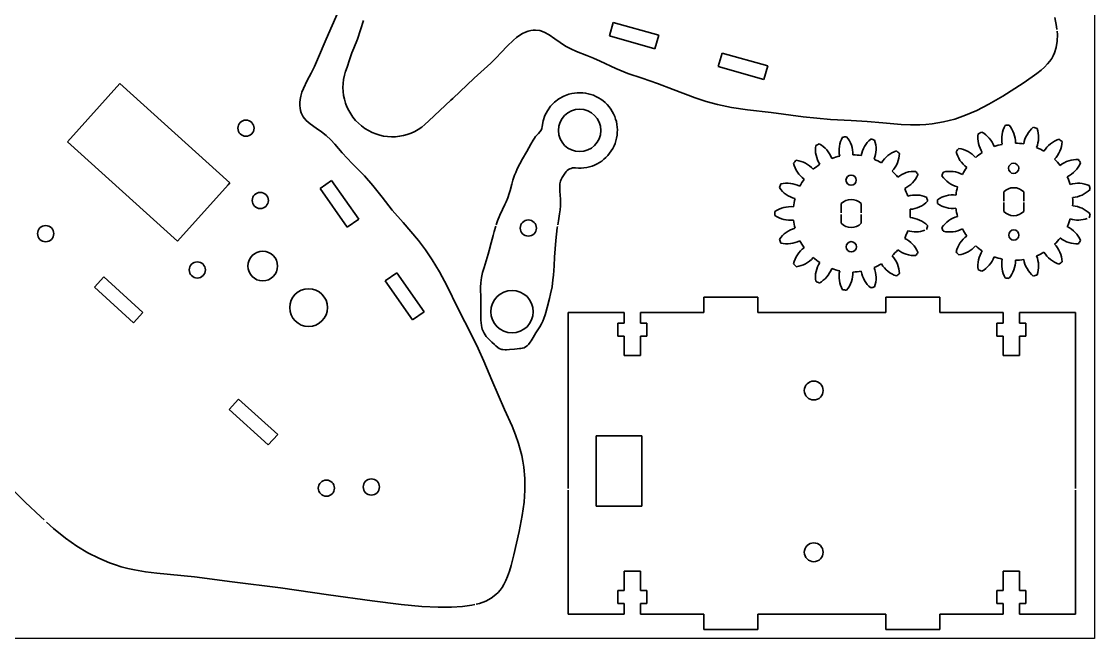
# Model space of a CAD drawing. Extents: x 30 to 398, y 238 to 462.
# Drawn here: x 198.9 to 398.1, y 238.9 to 353.3 of the extents above; entities that cross this region are included whole.
import ezdxf

# ---------------------------------------------------------------- set-up
doc = ezdxf.new("R2010")
doc.units = 0

msp = doc.modelspace()

# ---------------------------------------------------------------- linework, layer by layer
at = {"color": 7, "lineweight": 35, "ltscale": 0.137401}
for p, q in [((257.69, 355.11), (255.47, 350.08)), ((278.97, 339.06), (282.96, 342.84))]:
    msp.add_line(p, q, dxfattribs=at)
at = {"color": 7, "lineweight": 35, "ltscale": 0.091048}
msp.add_line((262.43, 353.52), (261.27, 350.07), dxfattribs=at)
at = {"color": 7, "lineweight": 35, "ltscale": 0.065}
for p, q in [((308.02, 350.65), (308.73, 353.15)), ((317.2, 350.77), (316.49, 348.27)), ((328.23, 344.96), (328.94, 347.46)), ((337.41, 345.08), (336.71, 342.57)), ((256.45, 323.85), (254.33, 322.36)), ((259.4, 315.16), (261.53, 316.66)), ((268.56, 306.69), (266.43, 305.2)), ((214.21, 305.96), (212.47, 304.04)), ((219.73, 297.46), (221.47, 299.38)), ((271.51, 298.01), (273.63, 299.5)), ((239.23, 283.29), (237.48, 281.37)), ((244.74, 274.79), (246.49, 276.71))]:
    msp.add_line(p, q, dxfattribs=at)
at = {"color": 7, "lineweight": 35, "ltscale": 0.22}
for p, q in [((308.73, 353.15), (317.2, 350.77)), ((316.49, 348.27), (308.02, 350.65)), ((328.94, 347.46), (337.41, 345.08)), ((336.71, 342.57), (328.23, 344.96)), ((261.53, 316.66), (256.45, 323.85)), ((254.33, 322.36), (259.4, 315.16)), ((273.63, 299.5), (268.56, 306.69)), ((266.43, 305.2), (271.51, 298.01))]:
    msp.add_line(p, q, dxfattribs=at)
at = {"color": 7, "lineweight": 35, "ltscale": 0.042912}
for p, q in [((391, 352.38), (390.66, 354.06)), ((282.49, 245.04), (280.79, 244.8))]:
    msp.add_line(p, q, dxfattribs=at)
at = {"color": 7, "lineweight": 35, "ltscale": 0.018894}
for p, q in [((290.78, 350.36), (291.4, 350.79)), ((250.98, 340.21), (250.78, 339.48))]:
    msp.add_line(p, q, dxfattribs=at)
at = {"color": 7, "lineweight": 35, "ltscale": 0.015185}
for p, q in [((291.4, 350.79), (291.92, 351.1)), ((250.78, 339.48), (250.66, 338.88))]:
    msp.add_line(p, q, dxfattribs=at)
at = {"color": 7, "lineweight": 35, "ltscale": 0.01504}
for p, q in [((291.92, 351.1), (292.47, 351.36)), ((250.66, 338.88), (250.6, 338.28))]:
    msp.add_line(p, q, dxfattribs=at)
at = {"color": 7, "lineweight": 35, "ltscale": 0.012863}
for p, q in [((292.47, 351.36), (292.95, 351.54)), ((250.6, 338.28), (250.59, 337.77))]:
    msp.add_line(p, q, dxfattribs=at)
at = {"color": 7, "lineweight": 35, "ltscale": 0.012598}
for p, q in [((292.95, 351.54), (293.44, 351.66)), ((250.59, 337.77), (250.64, 337.27))]:
    msp.add_line(p, q, dxfattribs=at)
at = {"color": 7, "lineweight": 35, "ltscale": 0.011182}
for p, q in [((293.44, 351.66), (293.88, 351.73)), ((250.64, 337.27), (250.72, 336.83))]:
    msp.add_line(p, q, dxfattribs=at)
at = {"color": 7, "lineweight": 35, "ltscale": 0.010991}
for p, q in [((293.88, 351.73), (294.32, 351.75)), ((250.72, 336.83), (250.85, 336.41))]:
    msp.add_line(p, q, dxfattribs=at)
at = {"color": 7, "lineweight": 35, "ltscale": 0.020691}
for p, q in [((294.32, 351.75), (295.14, 351.64)), ((250.85, 336.41), (251.22, 335.67))]:
    msp.add_line(p, q, dxfattribs=at)
at = {"color": 7, "lineweight": 35, "ltscale": 0.021463}
for p, q in [((295.14, 351.64), (295.95, 351.36)), ((251.22, 335.67), (251.76, 335))]:
    msp.add_line(p, q, dxfattribs=at)
at = {"color": 7, "lineweight": 35, "ltscale": 0.024971}
for p, q in [((295.95, 351.36), (296.83, 350.88)), ((251.76, 335), (252.5, 334.33))]:
    msp.add_line(p, q, dxfattribs=at)
at = {"color": 7, "lineweight": 35, "ltscale": 0.033773}
for p, q in [((296.83, 350.88), (297.93, 350.1)), ((252.5, 334.33), (253.6, 333.55))]:
    msp.add_line(p, q, dxfattribs=at)
at = {"color": 7, "lineweight": 35, "ltscale": 0.036245}
for p, q in [((391.06, 351.83), (391, 352.38)), ((391.15, 350.93), (391.09, 351.53)), ((283.03, 245.17), (282.49, 245.04)), ((283.9, 245.38), (283.32, 245.24))]:
    msp.add_line(p, q, dxfattribs=at)
at = {"color": 7, "lineweight": 35, "ltscale": 0.03156}
for p, q in [((391.13, 349.67), (391.15, 350.93)), ((285.09, 245.82), (283.9, 245.38))]:
    msp.add_line(p, q, dxfattribs=at)
at = {"color": 7, "lineweight": 35, "ltscale": 0.103451}
for p, q in [((255.47, 350.08), (253.88, 346.26)), ((282.96, 342.84), (286.04, 345.61))]:
    msp.add_line(p, q, dxfattribs=at)
at = {"color": 7, "lineweight": 35, "ltscale": 0.045615}
msp.add_line((261.27, 350.07), (260.62, 348.36), dxfattribs=at)
at = {"color": 7, "lineweight": 35, "ltscale": 0.039582}
for p, q in [((287.97, 347.56), (289.04, 348.73)), ((252.68, 343.78), (251.94, 342.39))]:
    msp.add_line(p, q, dxfattribs=at)
at = {"color": 7, "lineweight": 35, "ltscale": 0.040914}
for p, q in [((289.04, 348.73), (290.21, 349.88)), ((251.94, 342.39), (251.24, 340.91))]:
    msp.add_line(p, q, dxfattribs=at)
at = {"color": 7, "lineweight": 35, "ltscale": 0.018647}
for p, q in [((290.21, 349.88), (290.78, 350.36)), ((251.24, 340.91), (250.98, 340.21))]:
    msp.add_line(p, q, dxfattribs=at)
at = {"color": 7, "lineweight": 35, "ltscale": 0.029585}
for p, q in [((297.93, 350.1), (298.88, 349.41)), ((253.6, 333.55), (254.58, 332.88))]:
    msp.add_line(p, q, dxfattribs=at)
at = {"color": 7, "lineweight": 35, "ltscale": 0.029078}
for p, q in [((298.88, 349.41), (299.86, 348.77)), ((254.58, 332.88), (255.5, 332.17))]:
    msp.add_line(p, q, dxfattribs=at)
at = {"color": 7, "lineweight": 35, "ltscale": 0.028479}
for p, q in [((299.86, 348.77), (300.87, 348.24)), ((255.5, 332.17), (256.34, 331.4))]:
    msp.add_line(p, q, dxfattribs=at)
at = {"color": 7, "lineweight": 35, "ltscale": 0.027365}
for p, q in [((390.62, 347.5), (390.96, 348.54)), ((286.96, 247.03), (286.09, 246.37))]:
    msp.add_line(p, q, dxfattribs=at)
at = {"color": 7, "lineweight": 35, "ltscale": 0.028605}
for p, q in [((390.96, 348.54), (391.13, 349.67)), ((286.09, 246.37), (285.09, 245.82))]:
    msp.add_line(p, q, dxfattribs=at)
at = {"color": 7, "lineweight": 35, "ltscale": 0.034037}
msp.add_line((259.82, 346.22), (260.26, 347.51), dxfattribs=at)
at = {"color": 7, "lineweight": 35, "ltscale": 0.023148}
msp.add_line((260.62, 348.36), (260.26, 347.51), dxfattribs=at)
at = {"color": 7, "lineweight": 35, "ltscale": 0.03472}
for p, q in [((286.04, 345.61), (287.03, 346.57)), ((253.88, 346.26), (253.3, 345))]:
    msp.add_line(p, q, dxfattribs=at)
at = {"color": 7, "lineweight": 35, "ltscale": 0.034105}
for p, q in [((287.03, 346.57), (287.97, 347.56)), ((253.3, 345), (252.68, 343.78))]:
    msp.add_line(p, q, dxfattribs=at)
at = {"color": 7, "lineweight": 35, "ltscale": 0.028122}
for p, q in [((300.87, 348.24), (301.9, 347.79)), ((256.34, 331.4), (257.11, 330.58))]:
    msp.add_line(p, q, dxfattribs=at)
at = {"color": 7, "lineweight": 35, "ltscale": 0.052291}
for p, q in [((301.9, 347.79), (303.85, 347.05)), ((257.11, 330.58), (258.46, 328.98))]:
    msp.add_line(p, q, dxfattribs=at)
at = {"color": 7, "lineweight": 35, "ltscale": 0.033838}
for p, q in [((303.85, 347.05), (305.11, 346.54)), ((258.46, 328.98), (259.36, 327.97))]:
    msp.add_line(p, q, dxfattribs=at)
at = {"color": 7, "lineweight": 35, "ltscale": 0.034021}
for p, q in [((305.11, 346.54), (306.34, 345.97)), ((259.36, 327.97), (260.31, 327))]:
    msp.add_line(p, q, dxfattribs=at)
at = {"color": 7, "lineweight": 35, "ltscale": 0.015902}
for p, q in [((389.74, 345.97), (390.1, 346.49)), ((288.11, 248.37), (287.74, 247.85))]:
    msp.add_line(p, q, dxfattribs=at)
at = {"color": 7, "lineweight": 35, "ltscale": 0.014152}
for p, q in [((390.1, 346.49), (390.39, 346.99)), ((287.74, 247.85), (287.37, 247.42))]:
    msp.add_line(p, q, dxfattribs=at)
at = {"color": 7, "lineweight": 35, "ltscale": 0.014106}
for p, q in [((390.39, 346.99), (390.62, 347.5)), ((287.37, 247.42), (286.96, 247.03))]:
    msp.add_line(p, q, dxfattribs=at)
at = {"color": 7, "lineweight": 35, "ltscale": 0.019975}
msp.add_line((259.09, 344.09), (259.35, 344.84), dxfattribs=at)
at = {"color": 7, "lineweight": 35, "ltscale": 0.036499}
msp.add_line((259.35, 344.84), (259.82, 346.22), dxfattribs=at)
at = {"color": 7, "lineweight": 35, "ltscale": 0.080108}
for p, q in [((306.34, 345.97), (309.24, 344.59)), ((260.31, 327), (262.57, 324.73))]:
    msp.add_line(p, q, dxfattribs=at)
at = {"color": 7, "lineweight": 35, "ltscale": 0.059535}
for p, q in [((309.24, 344.59), (311.45, 343.71)), ((262.57, 324.73), (264.14, 322.93))]:
    msp.add_line(p, q, dxfattribs=at)
at = {"color": 7, "lineweight": 35, "ltscale": 0.020767}
for p, q in [((388.16, 344.32), (388.77, 344.88)), ((289.14, 250.41), (288.82, 249.65))]:
    msp.add_line(p, q, dxfattribs=at)
at = {"color": 7, "lineweight": 35, "ltscale": 0.020501}
for p, q in [((388.77, 344.88), (389.34, 345.47)), ((288.82, 249.65), (288.45, 248.92))]:
    msp.add_line(p, q, dxfattribs=at)
at = {"color": 7, "lineweight": 35, "ltscale": 0.016082}
for p, q in [((389.34, 345.47), (389.74, 345.97)), ((288.45, 248.92), (288.11, 248.37))]:
    msp.add_line(p, q, dxfattribs=at)
at = {"color": 7, "lineweight": 35, "ltscale": 0.069398}
for p, q in [((311.45, 343.71), (314.08, 342.84)), ((264.14, 322.93), (265.84, 320.74))]:
    msp.add_line(p, q, dxfattribs=at)
at = {"color": 7, "lineweight": 35, "ltscale": 0.076638}
for p, q in [((314.08, 342.84), (316.98, 341.84)), ((265.84, 320.74), (267.75, 318.35))]:
    msp.add_line(p, q, dxfattribs=at)
at = {"color": 7, "lineweight": 35, "ltscale": 0.051594}
for p, q in [((384.79, 341.89), (386.5, 343.04)), ((290.31, 254.4), (289.79, 252.4))]:
    msp.add_line(p, q, dxfattribs=at)
at = {"color": 7, "lineweight": 35, "ltscale": 0.026137}
for p, q in [((386.5, 343.04), (387.35, 343.66)), ((289.79, 252.4), (289.49, 251.4))]:
    msp.add_line(p, q, dxfattribs=at)
at = {"color": 7, "lineweight": 35, "ltscale": 0.026128}
for p, q in [((387.35, 343.66), (388.16, 344.32)), ((289.49, 251.4), (289.14, 250.41))]:
    msp.add_line(p, q, dxfattribs=at)
at = {"color": 7, "lineweight": 35, "ltscale": 0.364072}
msp.add_line((207.45, 331.03), (217.21, 341.84), dxfattribs=at)
at = {"color": 7, "lineweight": 35}
for p, q in [((217.21, 341.84), (237.62, 323.42)), ((227.86, 312.61), (207.45, 331.03)), ((300.38, 299.38), (300.38, 266.69)), ((359.33, 299.38), (335.57, 299.38)), ((394.53, 266.69), (394.53, 299.38)), ((300.38, 266.39), (300.38, 243.38)), ((394.53, 243.38), (394.53, 266.39)), ((359.33, 243.38), (335.57, 243.38))]:
    msp.add_line(p, q, dxfattribs=at)
at = {"color": 7, "lineweight": 35, "ltscale": 0.076672}
for p, q in [((316.98, 341.84), (319.84, 340.73)), ((267.75, 318.35), (269.75, 316.02))]:
    msp.add_line(p, q, dxfattribs=at)
at = {"color": 7, "lineweight": 35, "ltscale": 0.109468}
for p, q in [((319.84, 340.73), (323.93, 339.16)), ((269.75, 316.02), (272.59, 312.69))]:
    msp.add_line(p, q, dxfattribs=at)
at = {"color": 7, "lineweight": 35, "ltscale": 0.111783}
for p, q in [((381.01, 339.5), (384.79, 341.89)), ((291.3, 258.76), (290.31, 254.4))]:
    msp.add_line(p, q, dxfattribs=at)
at = {"color": 7, "lineweight": 35, "ltscale": 0.140463}
msp.add_line((274.51, 334.9), (278.62, 338.74), dxfattribs=at)
at = {"color": 7, "lineweight": 35, "ltscale": 0.011972}
msp.add_line((278.62, 338.74), (278.97, 339.06), dxfattribs=at)
at = {"color": 7, "lineweight": 35, "ltscale": 0.054675}
for p, q in [((323.93, 339.16), (326.01, 338.48)), ((272.59, 312.69), (273.93, 310.96))]:
    msp.add_line(p, q, dxfattribs=at)
at = {"color": 7, "lineweight": 35, "ltscale": 0.074821}
for p, q in [((378.43, 337.99), (381.01, 339.5)), ((291.86, 261.7), (291.3, 258.76))]:
    msp.add_line(p, q, dxfattribs=at)
at = {"color": 7, "lineweight": 35, "ltscale": 0.054699}
for p, q in [((326.01, 338.48), (328.12, 337.92)), ((273.93, 310.96), (275.16, 309.15))]:
    msp.add_line(p, q, dxfattribs=at)
at = {"color": 7, "lineweight": 35, "ltscale": 0.065713}
for p, q in [((328.12, 337.92), (330.7, 337.4)), ((275.16, 309.15), (276.51, 306.89))]:
    msp.add_line(p, q, dxfattribs=at)
at = {"color": 7, "lineweight": 35, "ltscale": 0.074628}
for p, q in [((330.7, 337.4), (333.65, 336.97)), ((276.51, 306.89), (277.9, 304.25))]:
    msp.add_line(p, q, dxfattribs=at)
at = {"color": 7, "lineweight": 35, "ltscale": 0.109846}
for p, q in [((333.65, 336.97), (338.02, 336.46)), ((277.9, 304.25), (279.83, 300.3))]:
    msp.add_line(p, q, dxfattribs=at)
at = {"color": 7, "lineweight": 35, "ltscale": 0.056515}
for p, q in [((374.13, 335.95), (376.21, 336.85)), ((292.36, 266.43), (292.2, 264.17))]:
    msp.add_line(p, q, dxfattribs=at)
at = {"color": 7, "lineweight": 35, "ltscale": 0.062434}
for p, q in [((376.21, 336.85), (378.43, 337.99)), ((292.2, 264.17), (291.86, 261.7))]:
    msp.add_line(p, q, dxfattribs=at)
at = {"color": 7, "lineweight": 35, "ltscale": 0.024405}
msp.add_line((274.51, 334.9), (273.81, 334.23), dxfattribs=at)
at = {"color": 7, "lineweight": 35, "ltscale": 0.150166}
for p, q in [((338.02, 336.46), (343.97, 335.68)), ((279.83, 300.3), (282.55, 294.95))]:
    msp.add_line(p, q, dxfattribs=at)
at = {"color": 7, "lineweight": 35, "ltscale": 0.063837}
for p, q in [((343.97, 335.68), (346.51, 335.38)), ((282.55, 294.95), (283.68, 292.66))]:
    msp.add_line(p, q, dxfattribs=at)
at = {"color": 7, "lineweight": 35, "ltscale": 0.063835}
for p, q in [((346.51, 335.38), (349.05, 335.16)), ((283.68, 292.66), (284.73, 290.33))]:
    msp.add_line(p, q, dxfattribs=at)
at = {"color": 7, "lineweight": 35, "ltscale": 0.096272}
for p, q in [((349.05, 335.16), (352.9, 334.96)), ((284.73, 290.33), (286.21, 286.78))]:
    msp.add_line(p, q, dxfattribs=at)
at = {"color": 7, "lineweight": 35, "ltscale": 0.073693}
for p, q in [((352.9, 334.96), (355.84, 334.77)), ((286.21, 286.78), (287.36, 284.06))]:
    msp.add_line(p, q, dxfattribs=at)
at = {"color": 7, "lineweight": 35, "ltscale": 0.073701}
for p, q in [((355.84, 334.77), (358.78, 334.51)), ((287.36, 284.06), (288.59, 281.38))]:
    msp.add_line(p, q, dxfattribs=at)
at = {"color": 7, "lineweight": 35, "ltscale": 0.027011}
for p, q in [((367.91, 334.37), (368.98, 334.52)), ((291.77, 272.82), (291.98, 271.76))]:
    msp.add_line(p, q, dxfattribs=at)
at = {"color": 7, "lineweight": 35, "ltscale": 0.02705}
for p, q in [((368.98, 334.52), (370.05, 334.72)), ((291.98, 271.76), (292.15, 270.69))]:
    msp.add_line(p, q, dxfattribs=at)
at = {"color": 7, "lineweight": 35, "ltscale": 0.052979}
for p, q in [((370.05, 334.72), (372.1, 335.24)), ((292.15, 270.69), (292.34, 268.58))]:
    msp.add_line(p, q, dxfattribs=at)
at = {"color": 7, "lineweight": 35, "ltscale": 0.053768}
for p, q in [((372.1, 335.24), (374.13, 335.95)), ((292.34, 268.58), (292.36, 266.43))]:
    msp.add_line(p, q, dxfattribs=at)
at = {"color": 7, "lineweight": 35, "ltscale": 0.085399}
for p, q in [((358.78, 334.51), (362.18, 334.24)), ((288.59, 281.38), (289.98, 278.27))]:
    msp.add_line(p, q, dxfattribs=at)
at = {"color": 7, "lineweight": 35, "ltscale": 0.042798}
for p, q in [((362.18, 334.24), (363.89, 334.17)), ((289.98, 278.27), (290.62, 276.67))]:
    msp.add_line(p, q, dxfattribs=at)
at = {"color": 7, "lineweight": 35, "ltscale": 0.042853}
for p, q in [((363.89, 334.17), (365.61, 334.19)), ((290.62, 276.67), (291.17, 275.05))]:
    msp.add_line(p, q, dxfattribs=at)
at = {"color": 7, "lineweight": 35, "ltscale": 0.028938}
for p, q in [((365.61, 334.19), (366.76, 334.25)), ((291.17, 275.05), (291.5, 273.94))]:
    msp.add_line(p, q, dxfattribs=at)
at = {"color": 7, "lineweight": 35, "ltscale": 0.028971}
for p, q in [((366.76, 334.25), (367.91, 334.37)), ((291.5, 273.94), (291.77, 272.82))]:
    msp.add_line(p, q, dxfattribs=at)
at = {"color": 7, "lineweight": 35, "ltscale": 0.351383}
msp.add_line((237.28, 323.05), (227.86, 312.61), dxfattribs=at)
at = {"color": 7, "lineweight": 35, "ltscale": 0.012688}
msp.add_line((237.62, 323.42), (237.28, 323.05), dxfattribs=at)
at = {"color": 7, "lineweight": 35, "ltscale": 0.091344}
for p, q in [((381.21, 321.74), (381.21, 320.03)), ((384.91, 320.03), (384.91, 321.74)), ((351.05, 319.55), (351.05, 317.85)), ((354.75, 317.85), (354.75, 319.55)), ((381.21, 319.73), (381.21, 318.09)), ((384.91, 318.09), (384.91, 319.73)), ((351.05, 317.55), (351.05, 315.9)), ((354.75, 315.9), (354.75, 317.55))]:
    msp.add_line(p, q, dxfattribs=at)
at = {"color": 7, "lineweight": 35, "ltscale": 0.245}
for p, q in [((221.47, 299.38), (214.21, 305.96)), ((212.47, 304.04), (219.73, 297.46)), ((246.49, 276.71), (239.23, 283.29)), ((237.48, 281.37), (244.74, 274.79))]:
    msp.add_line(p, q, dxfattribs=at)
at = {"color": 7, "lineweight": 35, "ltscale": 0.07}
for p, q in [((325.57, 302.18), (325.57, 299.38)), ((335.57, 299.38), (335.57, 302.18)), ((359.33, 299.38), (359.33, 302.18)), ((369.33, 302.18), (369.33, 299.38)), ((325.57, 240.58), (325.57, 243.38)), ((335.57, 243.38), (335.57, 240.58)), ((359.33, 243.38), (359.33, 240.58)), ((369.33, 240.58), (369.33, 243.38))]:
    msp.add_line(p, q, dxfattribs=at)
at = {"color": 7, "lineweight": 35, "ltscale": 0.25}
for p, q in [((335.57, 302.18), (325.57, 302.18)), ((359.33, 302.18), (369.33, 302.18)), ((335.57, 240.58), (325.57, 240.58)), ((359.33, 240.58), (369.33, 240.58))]:
    msp.add_line(p, q, dxfattribs=at)
at = {"color": 7, "lineweight": 35, "ltscale": 0.260671}
for p, q in [((310.8, 299.38), (300.38, 299.38)), ((300.38, 243.38), (310.8, 243.38))]:
    msp.add_line(p, q, dxfattribs=at)
at = {"color": 7, "lineweight": 35, "ltscale": 0.05}
for p, q in [((310.8, 297.38), (310.8, 299.38)), ((313.8, 299.38), (313.8, 297.38)), ((381.1, 299.38), (381.1, 297.38)), ((384.1, 297.38), (384.1, 299.38)), ((310.8, 245.38), (310.8, 243.38)), ((313.8, 243.38), (313.8, 245.38)), ((381.1, 243.38), (381.1, 245.38)), ((384.1, 245.38), (384.1, 243.38))]:
    msp.add_line(p, q, dxfattribs=at)
at = {"color": 7, "lineweight": 35, "ltscale": 0.294211}
for p, q in [((325.57, 299.38), (313.8, 299.38)), ((381.1, 299.38), (369.33, 299.38)), ((313.8, 243.38), (325.57, 243.38)), ((369.33, 243.38), (381.1, 243.38))]:
    msp.add_line(p, q, dxfattribs=at)
at = {"color": 7, "lineweight": 35, "ltscale": 0.260672}
for p, q in [((394.53, 299.38), (384.1, 299.38)), ((384.1, 243.38), (394.53, 243.38))]:
    msp.add_line(p, q, dxfattribs=at)
at = {"color": 7, "lineweight": 35, "ltscale": 0.03}
for p, q in [((309.6, 297.38), (310.8, 297.38)), ((381.1, 297.38), (379.9, 297.38)), ((385.3, 297.38), (384.1, 297.38)), ((310.8, 294.98), (309.6, 294.98)), ((379.9, 294.98), (381.1, 294.98)), ((384.1, 294.98), (385.3, 294.98)), ((310.8, 247.78), (309.6, 247.78)), ((379.9, 247.78), (381.1, 247.78)), ((384.1, 247.78), (385.3, 247.78)), ((309.6, 245.38), (310.8, 245.38)), ((381.1, 245.38), (379.9, 245.38)), ((385.3, 245.38), (384.1, 245.38))]:
    msp.add_line(p, q, dxfattribs=at)
at = {"color": 7, "lineweight": 35, "ltscale": 0.06}
for p, q in [((309.6, 294.98), (309.6, 297.38)), ((315, 297.38), (315, 294.98)), ((379.9, 297.38), (379.9, 294.98)), ((385.3, 294.98), (385.3, 297.38)), ((309.6, 247.78), (309.6, 245.38)), ((315, 245.38), (315, 247.78)), ((379.9, 245.38), (379.9, 247.78)), ((385.3, 247.78), (385.3, 245.38))]:
    msp.add_line(p, q, dxfattribs=at)
at = {"color": 7, "lineweight": 35, "ltscale": 0.029999}
for p, q in [((313.8, 297.38), (315, 297.38)), ((315, 294.98), (313.8, 294.98)), ((315, 247.78), (313.8, 247.78)), ((313.8, 245.38), (315, 245.38))]:
    msp.add_line(p, q, dxfattribs=at)
at = {"color": 7, "lineweight": 35, "ltscale": 0.09}
for p, q in [((310.8, 291.38), (310.8, 294.98)), ((313.8, 294.98), (313.8, 291.38)), ((381.1, 294.98), (381.1, 291.38)), ((384.1, 291.38), (384.1, 294.98)), ((310.8, 251.38), (310.8, 247.78)), ((313.8, 247.78), (313.8, 251.38)), ((381.1, 247.78), (381.1, 251.38)), ((384.1, 251.38), (384.1, 247.78))]:
    msp.add_line(p, q, dxfattribs=at)
at = {"color": 7, "lineweight": 35, "ltscale": 0.075001}
for p, q in [((313.8, 291.38), (310.8, 291.38)), ((313.8, 251.38), (310.8, 251.38))]:
    msp.add_line(p, q, dxfattribs=at)
at = {"color": 7, "lineweight": 35, "ltscale": 0.075}
for p, q in [((381.1, 291.38), (384.1, 291.38)), ((381.1, 251.38), (384.1, 251.38))]:
    msp.add_line(p, q, dxfattribs=at)
at = {"color": 7, "lineweight": 35, "ltscale": 0.325}
for p, q in [((305.55, 263.46), (305.55, 276.46)), ((314.05, 276.46), (314.05, 263.46))]:
    msp.add_line(p, q, dxfattribs=at)
at = {"color": 7, "lineweight": 35, "ltscale": 0.212499}
for p, q in [((305.55, 276.46), (314.05, 276.46)), ((314.05, 263.46), (305.55, 263.46))]:
    msp.add_line(p, q, dxfattribs=at)
at = {"color": 7, "lineweight": 35, "ltscale": 0.153781}
msp.add_line((199.63, 264.19), (195.29, 268.54), dxfattribs=at)
at = {"color": 7, "lineweight": 35, "ltscale": 0.099512}
msp.add_line((202.5, 261.43), (199.63, 264.19), dxfattribs=at)
at = {"color": 7, "lineweight": 35, "ltscale": 0.080516}
for p, q in [((203.13, 260.87), (202.5, 261.43)), ((204.9, 259.28), (203.59, 260.45))]:
    msp.add_line(p, q, dxfattribs=at)
at = {"color": 7, "lineweight": 35, "ltscale": 0.070504}
msp.add_line((207.1, 257.52), (204.9, 259.28), dxfattribs=at)
at = {"color": 7, "lineweight": 35, "ltscale": 0.064162}
msp.add_line((209.2, 256.04), (207.1, 257.52), dxfattribs=at)
at = {"color": 7, "lineweight": 35, "ltscale": 0.05968}
msp.add_line((211.24, 254.8), (209.2, 256.04), dxfattribs=at)
at = {"color": 7, "lineweight": 35, "ltscale": 0.056721}
msp.add_line((213.26, 253.76), (211.24, 254.8), dxfattribs=at)
at = {"color": 7, "lineweight": 35, "ltscale": 0.055458}
msp.add_line((215.3, 252.91), (213.26, 253.76), dxfattribs=at)
at = {"color": 7, "lineweight": 35, "ltscale": 0.028355}
msp.add_line((216.38, 252.53), (215.3, 252.91), dxfattribs=at)
at = {"color": 7, "lineweight": 35, "ltscale": 0.028325}
msp.add_line((217.46, 252.21), (216.38, 252.53), dxfattribs=at)
at = {"color": 7, "lineweight": 35, "ltscale": 0.031642}
msp.add_line((218.69, 251.89), (217.46, 252.21), dxfattribs=at)
at = {"color": 7, "lineweight": 35, "ltscale": 0.031647}
msp.add_line((219.92, 251.63), (218.69, 251.89), dxfattribs=at)
at = {"color": 7, "lineweight": 35, "ltscale": 0.052129}
msp.add_line((221.98, 251.28), (219.92, 251.63), dxfattribs=at)
at = {"color": 7, "lineweight": 35, "ltscale": 0.052201}
msp.add_line((224.05, 251.02), (221.98, 251.28), dxfattribs=at)
at = {"color": 7, "lineweight": 35, "ltscale": 0.175771}
msp.add_line((231.05, 250.3), (224.05, 251.02), dxfattribs=at)
at = {"color": 7, "lineweight": 35, "ltscale": 0.175563}
msp.add_line((238.01, 249.41), (231.05, 250.3), dxfattribs=at)
at = {"color": 7, "lineweight": 35, "ltscale": 0.226382}
msp.add_line((246.99, 248.26), (238.01, 249.41), dxfattribs=at)
at = {"color": 7, "lineweight": 35, "ltscale": 0.225322}
msp.add_line((255.92, 247.01), (246.99, 248.26), dxfattribs=at)
at = {"color": 7, "lineweight": 35, "ltscale": 0.204065}
msp.add_line((264, 245.87), (255.92, 247.01), dxfattribs=at)
at = {"color": 7, "lineweight": 35, "ltscale": 0.136473}
msp.add_line((269.42, 245.2), (264, 245.87), dxfattribs=at)
at = {"color": 7, "lineweight": 35, "ltscale": 0.096187}
msp.add_line((273.25, 244.84), (269.42, 245.2), dxfattribs=at)
at = {"color": 7, "lineweight": 35, "ltscale": 0.075459}
msp.add_line((276.26, 244.68), (273.25, 244.84), dxfattribs=at)
at = {"color": 7, "lineweight": 35, "ltscale": 0.061854}
msp.add_line((278.74, 244.68), (276.26, 244.68), dxfattribs=at)
at = {"color": 7, "lineweight": 35, "ltscale": 0.051486}
msp.add_line((280.79, 244.8), (278.74, 244.68), dxfattribs=at)
msp.add_lwpolyline([(139.61, 461.57), (398.05, 461.57), (398.05, 238.88), (139.61, 238.88)], close=True)
at = {"color": 7, "lineweight": 35}
for points in [[(287.02, 315.63), (287.29, 316.39), (287.7, 317.38), (288.2, 318.46), (288.65, 319.4), (288.87, 319.88), (289.17, 320.61), (289.45, 321.44), (289.61, 322), (289.92, 323.13), (290.13, 323.88), (290.44, 324.81), (290.64, 325.33), (290.87, 325.84), (291.19, 326.52), (291.42, 326.96), (291.9, 327.83), (292.68, 329.2), (293.47, 330.57), (293.91, 331.34), (294.14, 331.71), (294.33, 331.98), (294.54, 332.23), (294.89, 332.58)], [(299.85, 325.28), (299.63, 324.94), (299.39, 324.59), (299.28, 324.42), (299.14, 324.16), (299.04, 323.93), (298.96, 323.7), (298.86, 323.21), (298.82, 322.71), (298.82, 322.2), (298.83, 321.85), (298.89, 321.14), (298.94, 320.35), (298.95, 319.74), (298.93, 319.15), (298.87, 318.41), (298.77, 317.68), (298.57, 316.37), (298.45, 315.63)], [(298.4, 315.33), (298.35, 315.07), (298.2, 313.91), (298.08, 312.74), (297.96, 311.16), (297.86, 309.59), (297.77, 308.01), (297.64, 306.26), (297.55, 305.39), (297.38, 304.1), (297.13, 302.83), (296.94, 301.98), (296.5, 300.29), (296.23, 299.37), (296.09, 298.91), (295.85, 298.23), (295.65, 297.74), (295.42, 297.26), (295.11, 296.7), (294.88, 296.33), (294.4, 295.59), (293.86, 294.73), (293.5, 294.12), (293.32, 293.83), (293.02, 293.43), (292.77, 293.17), (292.49, 292.97), (292.2, 292.83), (291.87, 292.73), (291.62, 292.69), (291.37, 292.65), (290.91, 292.61), (290.44, 292.58), (289.51, 292.48), (288.95, 292.44), (288.69, 292.44), (288.28, 292.48), (288.08, 292.52), (287.89, 292.58), (287.59, 292.71), (287.31, 292.89), (286.94, 293.18), (286.7, 293.4), (286.23, 293.85), (285.74, 294.32), (285.51, 294.55), (285.18, 294.92), (284.96, 295.2), (284.77, 295.51), (284.59, 295.88), (284.45, 296.27), (284.36, 296.59), (284.29, 296.92), (284.22, 297.43), (284.18, 297.95), (284.15, 298.67), (284.15, 299.15), (284.17, 300.1), (284.15, 302.41), (284.13, 303.51), (284.13, 304.06), (284.18, 304.88), (284.23, 305.36), (284.31, 305.84), (284.51, 306.78), (284.77, 307.71), (285.16, 308.94), (285.55, 310.16), (285.74, 310.85), (286.09, 312.25), (286.44, 313.66), (286.62, 314.36), (286.93, 315.38)]]:
    msp.add_lwpolyline(points, dxfattribs=at)
for centre, radius in [((302.51, 333.13), 3.94), ((240.59, 333.54), 1.5), ((383.04, 326.1), 0.95), ((352.88, 323.91), 0.95), ((243.25, 320.14), 1.5), ((203.43, 313.98), 1.5), ((292.99, 315.02), 1.5), ((383.08, 313.73), 0.95), ((243.7, 307.98), 2.75), ((352.92, 311.55), 0.95), ((231.56, 307.25), 1.5), ((252.22, 300.26), 3.5), ((289.96, 299.51), 3.94), ((345.95, 284.88), 1.75), ((255.52, 266.77), 1.5), ((263.86, 266.99), 1.5), ((345.95, 254.88), 1.75)]:
    msp.add_circle(centre, radius, dxfattribs=at)
for centre, radius, start, end in [((267.75, 341.11), 9.16, 161.0063, 311.3488), ((302.51, 333.13), 7, 263.7316, 174.0202), ((293.56, 334.07), 2, 311.8286, 354.0202), ((383.15, 319.91), 14.25, 115.0004, 117.9408), ((374.65, 328.37), 5.1, 20.305, 61.045), ((385.92, 331.57), 5.1, 150.7197, 191.4597), ((383.15, 319.91), 14.25, 93.8239, 96.7643), ((378.28, 330.86), 5.1, 359.1286, 39.8685), ((389.94, 329.78), 5.1, 129.5432, 170.2832), ((383.15, 319.91), 14.25, 72.6474, 75.5879), ((382.56, 331.88), 5.1, 337.9521, 18.6921), ((352.99, 317.73), 14.25, 115.0004, 117.9408), ((344.5, 326.18), 5.1, 20.305, 61.045), ((355.76, 329.38), 5.1, 150.7197, 191.4597), ((352.99, 317.73), 14.25, 93.8239, 96.7643), ((348.13, 328.68), 5.1, 359.1286, 39.8685), ((359.78, 327.6), 5.1, 129.5432, 170.2832), ((352.99, 317.73), 14.25, 72.6474, 75.5879), ((352.41, 329.69), 5.1, 337.9521, 18.6921), ((381.52, 331.78), 5.1, 171.8962, 212.6361), ((383.15, 319.91), 10.87, 101.8252, 109.9395), ((383.15, 319.91), 10.87, 80.6487, 88.763), ((393.05, 326.66), 5.1, 108.3668, 149.1067), ((386.93, 331.28), 5.1, 316.7756, 357.5156), ((383.15, 319.91), 14.25, 51.471, 54.4114), ((351.36, 329.6), 5.1, 171.8962, 212.6361), ((352.99, 317.73), 10.87, 80.6487, 88.763), ((362.89, 324.48), 5.1, 108.3668, 149.1067), ((356.77, 329.1), 5.1, 316.7756, 357.5156), ((352.99, 317.73), 14.25, 51.471, 54.4114), ((383.15, 319.91), 14.25, 136.1768, 139.1173), ((377.34, 330.39), 5.1, 193.0726, 233.8126), ((372.17, 324.73), 5.1, 41.4815, 82.2215), ((383.15, 319.91), 10.87, 123.0017, 131.116), ((383.15, 319.91), 10.87, 59.4722, 67.5866), ((352.99, 317.73), 14.25, 136.1768, 139.1173), ((347.18, 328.21), 5.1, 193.0726, 233.8126), ((342.02, 322.54), 5.1, 41.4815, 82.2215), ((352.99, 317.73), 10.87, 123.0017, 131.116), ((352.99, 317.73), 10.87, 101.8252, 109.9395), ((352.99, 317.73), 10.87, 59.4722, 67.5866), ((383.15, 319.91), 10.87, 38.2958, 46.4101), ((394.81, 322.63), 5.1, 87.1903, 127.9303), ((390.78, 329.15), 5.1, 295.5992, 336.3391), ((383.15, 319.91), 14.25, 30.2945, 33.2349), ((301.53, 324.19), 2, 83.7316, 146.8868), ((352.99, 317.73), 10.87, 38.2958, 46.4101), ((364.66, 320.44), 5.1, 87.1903, 127.9303), ((360.62, 326.96), 5.1, 295.5992, 336.3391), ((352.99, 317.73), 14.25, 30.2945, 33.2349), ((383.15, 319.91), 14.25, 157.3533, 160.2937), ((373.95, 327.59), 5.1, 214.2491, 254.9891), ((371.18, 320.44), 5.1, 62.658, 103.398), ((383.15, 319.91), 10.87, 144.1781, 152.2925), ((352.99, 317.73), 14.25, 157.3533, 160.2937), ((341.02, 318.25), 5.1, 62.658, 103.398), ((352.99, 317.73), 10.87, 144.1781, 152.2925), ((383.15, 319.91), 10.87, 165.3546, 173.4689), ((383.15, 319.91), 10.87, 17.1193, 25.2336), ((395.01, 318.23), 5.1, 66.0138, 106.7538), ((383.15, 319.91), 14.25, 9.118, 12.0585), ((343.79, 325.4), 5.1, 214.2491, 254.9891), ((352.99, 317.73), 10.87, 17.1193, 25.2336), ((364.85, 316.05), 5.1, 66.0138, 106.7538), ((352.99, 317.73), 14.25, 9.118, 12.0585), ((371.79, 316.08), 5.1, 83.8344, 124.5744), ((383.06, 319.91), 2.6, 44.6398, 135.3602), ((393.6, 325.77), 5.1, 274.4227, 315.1627), ((383.15, 319.91), 10.87, 355.9428, 4.0572), ((341.64, 313.89), 5.1, 83.8344, 124.5744), ((352.99, 317.73), 10.87, 165.3546, 173.4689), ((352.9, 317.73), 2.6, 44.6398, 135.3602), ((363.44, 323.58), 5.1, 274.4227, 315.1627), ((383.15, 319.91), 14.25, 178.5298, 181.4702), ((371.79, 323.75), 5.1, 235.4256, 276.1656), ((383.15, 319.91), 10.87, 186.5311, 194.6454), ((393.6, 314.06), 5.1, 44.8373, 85.5773), ((352.99, 317.73), 14.25, 178.5298, 181.4702), ((341.64, 321.56), 5.1, 235.4256, 276.1656), ((352.99, 317.73), 10.87, 355.9428, 4.0572), ((363.44, 311.87), 5.1, 44.8373, 85.5773), ((373.95, 312.24), 5.1, 105.0109, 145.7509), ((383.06, 319.91), 2.6, 224.6398, 315.3602), ((383.15, 319.91), 10.87, 334.7664, 342.8807), ((395.01, 321.6), 5.1, 253.2462, 289.4569), ((383.15, 319.91), 14.25, 347.9415, 350.882), ((343.79, 310.05), 5.1, 105.0109, 145.7509), ((352.99, 317.73), 10.87, 186.5311, 194.6454), ((352.9, 317.73), 2.6, 224.6398, 315.3602), ((352.99, 317.73), 14.25, 347.9415, 350.882), ((383.15, 319.91), 14.25, 199.7063, 202.6467), ((371.18, 319.39), 5.1, 256.602, 297.342), ((383.15, 319.91), 10.87, 207.7075, 215.8219), ((390.78, 310.68), 5.1, 23.6609, 64.4008), ((352.99, 317.73), 14.25, 199.7063, 202.6467), ((341.02, 317.2), 5.1, 256.602, 297.342), ((352.99, 317.73), 10.87, 207.7075, 215.8219), ((352.99, 317.73), 10.87, 334.7664, 342.8807), ((360.62, 308.49), 5.1, 23.6609, 64.4008), ((364.85, 319.41), 5.1, 253.2462, 289.4569), ((377.34, 309.43), 5.1, 126.1874, 166.9274), ((383.15, 319.91), 10.87, 313.5899, 321.7042), ((394.81, 317.2), 5.1, 232.0697, 272.8097), ((383.15, 319.91), 14.25, 326.7651, 329.7055), ((347.18, 307.25), 5.1, 126.1874, 166.9274), ((352.99, 317.73), 10.87, 313.5899, 321.7042), ((364.66, 315.01), 5.1, 232.0697, 272.8097), ((372.17, 315.1), 5.1, 277.7785, 318.5185), ((383.15, 319.91), 10.87, 228.884, 236.9983), ((381.52, 308.04), 5.1, 147.3639, 188.1038), ((386.93, 308.55), 5.1, 2.4844, 43.2244), ((342.02, 312.91), 5.1, 277.7785, 318.5185), ((352.99, 317.73), 10.87, 228.884, 236.9983), ((356.77, 306.36), 5.1, 2.4844, 43.2244), ((352.99, 317.73), 14.25, 326.7651, 329.7055), ((383.15, 319.91), 14.25, 220.8827, 223.8232), ((374.65, 311.46), 5.1, 298.955, 339.695), ((383.15, 319.91), 10.87, 250.0605, 258.1748), ((385.92, 308.26), 5.1, 168.5403, 209.2803), ((378.28, 308.97), 5.1, 320.1315, 0.8714), ((383.15, 319.91), 10.87, 271.237, 279.3513), ((389.94, 310.05), 5.1, 189.7168, 230.4568), ((383.15, 319.91), 10.87, 292.4134, 300.5278), ((382.56, 307.95), 5.1, 341.3079, 22.0479), ((393.05, 313.17), 5.1, 210.8933, 251.6332), ((383.15, 319.91), 14.25, 305.5886, 308.529), ((352.99, 317.73), 14.25, 220.8827, 223.8232), ((351.36, 305.86), 5.1, 147.3639, 188.1038), ((344.5, 309.28), 5.1, 298.955, 339.695), ((352.99, 317.73), 10.87, 250.0605, 258.1748), ((355.76, 306.07), 5.1, 168.5403, 209.2803), ((348.13, 306.78), 5.1, 320.1315, 0.8714), ((352.99, 317.73), 10.87, 271.237, 279.3513), ((359.78, 307.86), 5.1, 189.7168, 230.4568), ((352.99, 317.73), 10.87, 292.4134, 300.5278), ((352.41, 305.76), 5.1, 341.3079, 22.0479), ((362.89, 310.98), 5.1, 210.8933, 251.6332), ((383.15, 319.91), 14.25, 242.0592, 244.9996), ((352.99, 317.73), 14.25, 242.0592, 244.9996), ((352.99, 317.73), 14.25, 305.5886, 308.529), ((383.15, 319.91), 14.25, 263.2357, 266.1761), ((383.15, 319.91), 14.25, 284.4121, 287.3526), ((352.99, 317.73), 14.25, 263.2357, 266.1761), ((352.99, 317.73), 14.25, 284.4121, 287.3526)]:
    msp.add_arc(centre, radius, start, end, dxfattribs=at)

doc.saveas('drawing.dxf')
